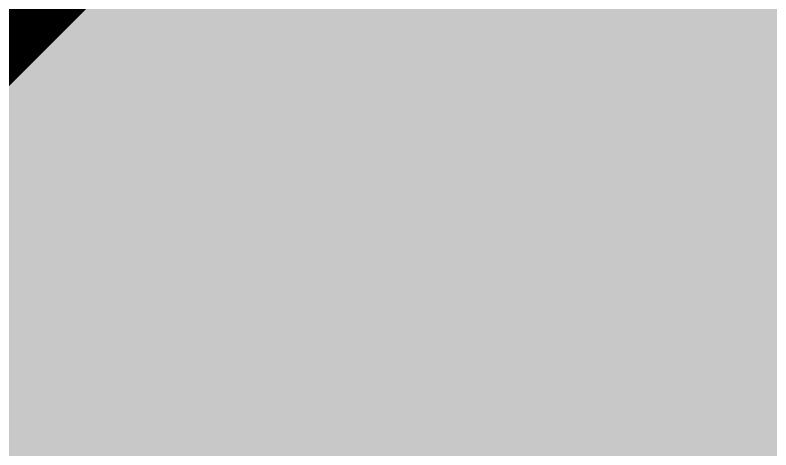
# Model space of a CAD drawing. Header units: millimetres. Extents: x -11 to 223, y -88 to 3.
# Drawn here: x 61.1243 to 61.3745, y -59.998 to -59.8541 of the extents above; entities that cross this region are included whole.
import ezdxf

# ---------------------------------------------------------------- set-up
doc = ezdxf.new("R2010")
doc.units = ezdxf.units.MM
doc.header["$MEASUREMENT"] = 0
for name, color, linetype, true_color in [('Bottom-Layer', 7, 'Continuous', 0x0000ff), ('Multi-Layer', 7, 'Continuous', 0xc0c0c0), ('Top-Layer', 7, 'Continuous', 0xff0000)]:
    doc.layers.add(name, color=color, linetype=linetype, true_color=true_color)

msp = doc.modelspace()

# ---------------------------------------------------------------- hatches: boundary and pattern name
at = {"layer": 'Bottom-Layer'}
msp.add_hatch(color=256, dxfattribs=at).paths.add_polyline_path([(-10.33528, 1.97866), (-0.38039, 1.97866), (-0.84578, 1.72673), (-1.19549, 1.32954), (-1.38645, 0.83599), (-1.39516, 0.30686), (-1.22055, -0.1927), (-0.8841, -0.60119), (-0.42726, -0.8683), (0.09374, -0.96115), (1.79374, -0.96115), (2.31473, -0.8683), (2.77158, -0.60119), (3.10802, -0.1927), (3.28264, 0.30686), (3.27393, 0.83599), (3.08296, 1.32954), (2.73326, 1.72673), (2.26787, 1.97866), (222.62891, 1.97866), (222.62891, -87.47523), (-10.33528, -87.47523)])
at = {"layer": 'Top-Layer'}
msp.add_hatch(color=256, dxfattribs=at).paths.add_polyline_path([(-10.33528, 1.97866), (-0.38039, 1.97866), (-0.84578, 1.72673), (-1.19549, 1.32954), (-1.38645, 0.83599), (-1.39516, 0.30686), (-1.22055, -0.1927), (-0.8841, -0.60119), (-0.42726, -0.8683), (0.09374, -0.96115), (1.79374, -0.96115), (2.31473, -0.8683), (2.77158, -0.60119), (3.10802, -0.1927), (3.28264, 0.30686), (3.27393, 0.83599), (3.08296, 1.32954), (2.73326, 1.72673), (2.26787, 1.97866), (222.62891, 1.97866), (222.62891, -87.47523), (-10.33528, -87.47523)])

# ---------------------------------------------------------------- linework, layer by layer
at = {"layer": 'Multi-Layer', "const_width": 0.64516}
msp.add_lwpolyline([(56.04711, -57.51842, 1), (61.04712, -57.51842, 1)], format="xyb", close=True, dxfattribs=at)
msp.add_lwpolyline([(56.04711, -57.51842, 1), (61.04712, -57.51842, 1)], format="xyb", close=True, dxfattribs=at)
at = {"layer": 'Top-Layer', "const_width": 0.0508}
msp.add_lwpolyline([(48.36395, -55.73025), (53.31456, -60.68087), (53.47195, -60.78603), (53.65761, -60.82296), (59.94006, -60.82296), (60.12571, -60.78603), (60.2831, -60.68087), (62.38801, -58.57596), (62.93506, -58.57596), (63.11414, -58.52798), (63.24522, -58.39689), (63.29321, -58.21782), (63.29321, -57.67076), (64.72572, -56.23825), (67.36318, -56.23825)], dxfattribs=at)

doc.saveas('drawing.dxf')
